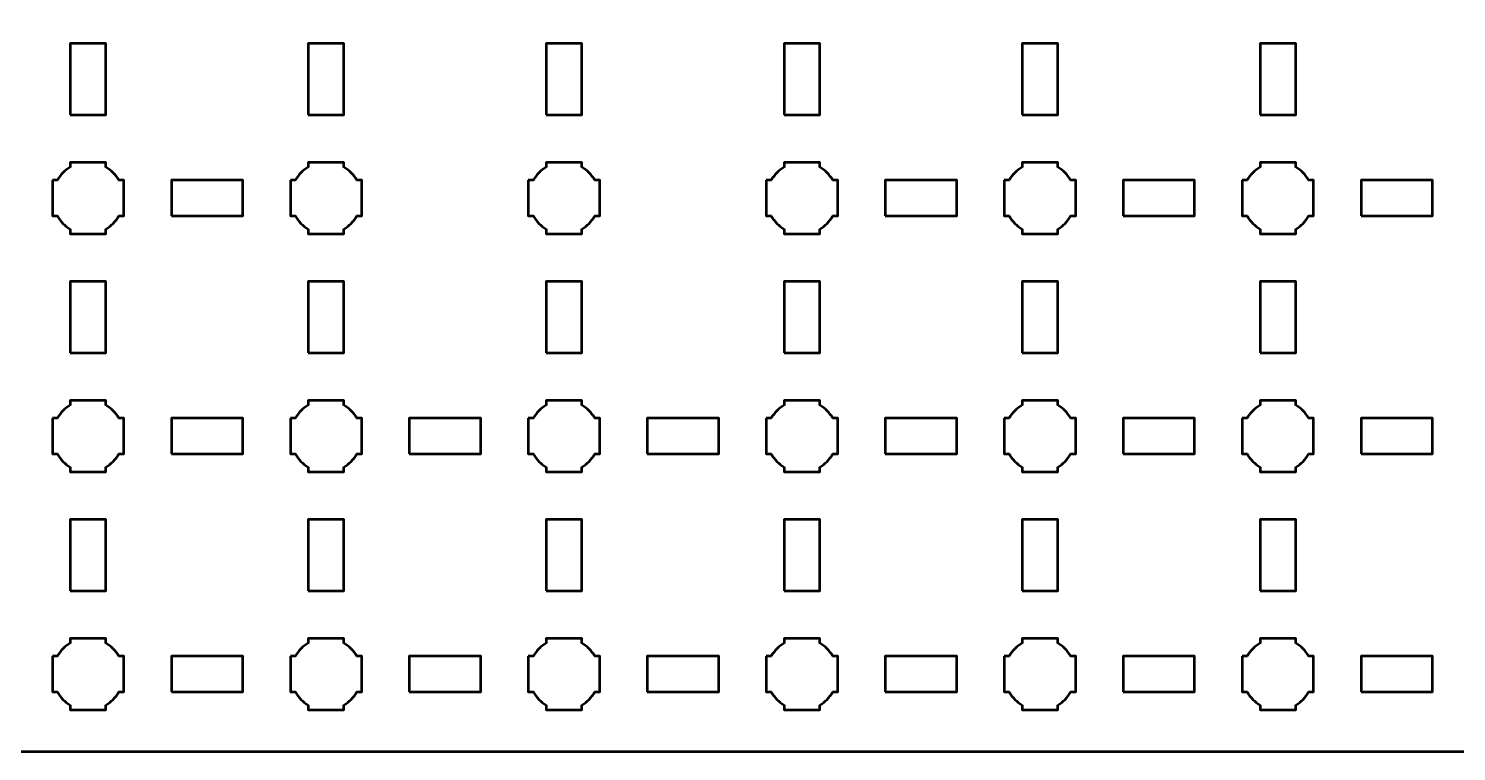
# Model space of a CAD drawing. Header units: centimetres. Extents: x -35.1 to 14.2, y -39.5 to 9.8.
# Drawn here: x -23 to -11, y -39.5 to -33.42 of the extents above; entities that cross this region are included whole.
import ezdxf

# ---------------------------------------------------------------- set-up
doc = ezdxf.new("R2010")
doc.units = ezdxf.units.CM
doc.header["$MEASUREMENT"] = 0
doc.layers.add('Layer 1', color=7, linetype='Continuous')

msp = doc.modelspace()

# ---------------------------------------------------------------- linework, layer by layer
at = {"layer": 'Layer 1', "color": 250, "lineweight": 53}
for points in [[(-22.65, -34.15), (-22.35, -34.15), (-22.35, -33.55), (-22.65, -33.55), (-22.65, -34.15)], [(-20.65, -34.15), (-20.35, -34.15), (-20.35, -33.55), (-20.65, -33.55), (-20.65, -34.15)], [(-18.65, -34.15), (-18.35, -34.15), (-18.35, -33.55), (-18.65, -33.55), (-18.65, -34.15)], [(-16.65, -34.15), (-16.35, -34.15), (-16.35, -33.55), (-16.65, -33.55), (-16.65, -34.15)], [(-14.65, -34.15), (-14.35, -34.15), (-14.35, -33.55), (-14.65, -33.55), (-14.65, -34.15)], [(-12.65, -34.15), (-12.35, -34.15), (-12.35, -33.55), (-12.65, -33.55), (-12.65, -34.15)], [(-21.8, -35), (-21.2, -35), (-21.2, -34.7), (-21.8, -34.7), (-21.8, -35)], [(-15.8, -35), (-15.2, -35), (-15.2, -34.7), (-15.8, -34.7), (-15.8, -35)], [(-13.8, -35), (-13.2, -35), (-13.2, -34.7), (-13.8, -34.7), (-13.8, -35)], [(-11.8, -35), (-11.2, -35), (-11.2, -34.7), (-11.8, -34.7), (-11.8, -35)], [(-22.65, -36.15), (-22.35, -36.15), (-22.35, -35.55), (-22.65, -35.55), (-22.65, -36.15)], [(-20.65, -36.15), (-20.35, -36.15), (-20.35, -35.55), (-20.65, -35.55), (-20.65, -36.15)], [(-18.65, -36.15), (-18.35, -36.15), (-18.35, -35.55), (-18.65, -35.55), (-18.65, -36.15)], [(-16.65, -36.15), (-16.35, -36.15), (-16.35, -35.55), (-16.65, -35.55), (-16.65, -36.15)], [(-14.65, -36.15), (-14.35, -36.15), (-14.35, -35.55), (-14.65, -35.55), (-14.65, -36.15)], [(-12.65, -36.15), (-12.35, -36.15), (-12.35, -35.55), (-12.65, -35.55), (-12.65, -36.15)], [(-21.8, -37), (-21.2, -37), (-21.2, -36.7), (-21.8, -36.7), (-21.8, -37)], [(-19.8, -37), (-19.2, -37), (-19.2, -36.7), (-19.8, -36.7), (-19.8, -37)], [(-17.8, -37), (-17.2, -37), (-17.2, -36.7), (-17.8, -36.7), (-17.8, -37)], [(-15.8, -37), (-15.2, -37), (-15.2, -36.7), (-15.8, -36.7), (-15.8, -37)], [(-13.8, -37), (-13.2, -37), (-13.2, -36.7), (-13.8, -36.7), (-13.8, -37)], [(-11.8, -37), (-11.2, -37), (-11.2, -36.7), (-11.8, -36.7), (-11.8, -37)], [(-22.65, -38.15), (-22.35, -38.15), (-22.35, -37.55), (-22.65, -37.55), (-22.65, -38.15)], [(-20.65, -38.15), (-20.35, -38.15), (-20.35, -37.55), (-20.65, -37.55), (-20.65, -38.15)], [(-18.65, -38.15), (-18.35, -38.15), (-18.35, -37.55), (-18.65, -37.55), (-18.65, -38.15)], [(-16.65, -38.15), (-16.35, -38.15), (-16.35, -37.55), (-16.65, -37.55), (-16.65, -38.15)], [(-14.65, -38.15), (-14.35, -38.15), (-14.35, -37.55), (-14.65, -37.55), (-14.65, -38.15)], [(-12.65, -38.15), (-12.35, -38.15), (-12.35, -37.55), (-12.65, -37.55), (-12.65, -38.15)], [(-21.8, -39), (-21.2, -39), (-21.2, -38.7), (-21.8, -38.7), (-21.8, -39)], [(-19.8, -39), (-19.2, -39), (-19.2, -38.7), (-19.8, -38.7), (-19.8, -39)], [(-17.8, -39), (-17.2, -39), (-17.2, -38.7), (-17.8, -38.7), (-17.8, -39)], [(-15.8, -39), (-15.2, -39), (-15.2, -38.7), (-15.8, -38.7), (-15.8, -39)], [(-13.8, -39), (-13.2, -39), (-13.2, -38.7), (-13.8, -38.7), (-13.8, -39)], [(-11.8, -39), (-11.2, -39), (-11.2, -38.7), (-11.8, -38.7), (-11.8, -39)]]:
    msp.add_lwpolyline(points, close=True, dxfattribs=at)
msp.add_open_spline([(-35.15, -39), (-35.15, -39), (-35.15, 9.3), (-35.15, 9.3), (-35.15, 9.3), (-35.15, 9.57609), (-34.92609, 9.8), (-34.65, 9.8), (-34.65, 9.8), (-34.65, 9.8), (13.65, 9.8), (13.65, 9.8), (13.65, 9.8), (13.92609, 9.8), (14.15, 9.57609), (14.15, 9.3), (14.15, 9.3), (14.15, 9.3), (14.15, -39), (14.15, -39), (14.15, -39), (14.15, -39.27609), (13.92609, -39.5), (13.65, -39.5), (13.65, -39.5), (13.65, -39.5), (-34.65, -39.5), (-34.65, -39.5), (-34.65, -39.5), (-34.92609, -39.5), (-35.15, -39.27609), (-35.15, -39)], degree=3, knots=[0, 0, 0, 0, 0.125, 0.125, 0.125, 0.125, 0.25, 0.25, 0.25, 0.25, 0.375, 0.375, 0.375, 0.375, 0.5, 0.5, 0.5, 0.5, 0.625, 0.625, 0.625, 0.625, 0.75, 0.75, 0.75, 0.75, 0.875, 0.875, 0.875, 0.875, 1, 1, 1, 1], dxfattribs=at)
at = {"layer": 'Layer 1', "lineweight": 53}
for points in [[(-22.8, -34.7), (-22.8, -34.7), (-22.75985, -34.7), (-22.75985, -34.7), (-22.75985, -34.7), (-22.7335, -34.65447), (-22.69553, -34.6165), (-22.65, -34.59015), (-22.65, -34.59015), (-22.65, -34.59015), (-22.65, -34.55), (-22.65, -34.55), (-22.65, -34.55), (-22.65, -34.55), (-22.5, -34.55), (-22.5, -34.55), (-22.5, -34.55), (-22.5, -34.55), (-22.35, -34.55), (-22.35, -34.55), (-22.35, -34.55), (-22.35, -34.55), (-22.35, -34.59015), (-22.35, -34.59015), (-22.35, -34.59015), (-22.30447, -34.6165), (-22.2665, -34.65447), (-22.24015, -34.7), (-22.24015, -34.7), (-22.24015, -34.7), (-22.2, -34.7), (-22.2, -34.7), (-22.2, -34.7), (-22.2, -34.7), (-22.2, -34.85), (-22.2, -34.85), (-22.2, -34.85), (-22.2, -34.85), (-22.2, -35), (-22.2, -35), (-22.2, -35), (-22.2, -35), (-22.24015, -35), (-22.24015, -35), (-22.24015, -35), (-22.2665, -35.04553), (-22.30447, -35.0835), (-22.35, -35.10985), (-22.35, -35.10985), (-22.35, -35.10985), (-22.35, -35.15), (-22.35, -35.15), (-22.35, -35.15), (-22.35, -35.15), (-22.5, -35.15), (-22.5, -35.15), (-22.5, -35.15), (-22.5, -35.15), (-22.65, -35.15), (-22.65, -35.15), (-22.65, -35.15), (-22.65, -35.15), (-22.65, -35.10985), (-22.65, -35.10985), (-22.65, -35.10985), (-22.69553, -35.0835), (-22.7335, -35.04553), (-22.75985, -35), (-22.75985, -35), (-22.75985, -35), (-22.8, -35), (-22.8, -35), (-22.8, -35), (-22.8, -35), (-22.8, -34.85), (-22.8, -34.85), (-22.8, -34.85), (-22.8, -34.85), (-22.8, -34.7), (-22.8, -34.7)], [(-20.8, -34.7), (-20.8, -34.7), (-20.75985, -34.7), (-20.75985, -34.7), (-20.75985, -34.7), (-20.7335, -34.65447), (-20.69553, -34.6165), (-20.65, -34.59015), (-20.65, -34.59015), (-20.65, -34.59015), (-20.65, -34.55), (-20.65, -34.55), (-20.65, -34.55), (-20.65, -34.55), (-20.5, -34.55), (-20.5, -34.55), (-20.5, -34.55), (-20.5, -34.55), (-20.35, -34.55), (-20.35, -34.55), (-20.35, -34.55), (-20.35, -34.55), (-20.35, -34.59015), (-20.35, -34.59015), (-20.35, -34.59015), (-20.30447, -34.6165), (-20.2665, -34.65447), (-20.24015, -34.7), (-20.24015, -34.7), (-20.24015, -34.7), (-20.2, -34.7), (-20.2, -34.7), (-20.2, -34.7), (-20.2, -34.7), (-20.2, -34.85), (-20.2, -34.85), (-20.2, -34.85), (-20.2, -34.85), (-20.2, -35), (-20.2, -35), (-20.2, -35), (-20.2, -35), (-20.24015, -35), (-20.24015, -35), (-20.24015, -35), (-20.2665, -35.04553), (-20.30447, -35.0835), (-20.35, -35.10985), (-20.35, -35.10985), (-20.35, -35.10985), (-20.35, -35.15), (-20.35, -35.15), (-20.35, -35.15), (-20.35, -35.15), (-20.5, -35.15), (-20.5, -35.15), (-20.5, -35.15), (-20.5, -35.15), (-20.65, -35.15), (-20.65, -35.15), (-20.65, -35.15), (-20.65, -35.15), (-20.65, -35.10985), (-20.65, -35.10985), (-20.65, -35.10985), (-20.69553, -35.0835), (-20.7335, -35.04553), (-20.75985, -35), (-20.75985, -35), (-20.75985, -35), (-20.8, -35), (-20.8, -35), (-20.8, -35), (-20.8, -35), (-20.8, -34.85), (-20.8, -34.85), (-20.8, -34.85), (-20.8, -34.85), (-20.8, -34.7), (-20.8, -34.7)], [(-18.8, -34.7), (-18.8, -34.7), (-18.75985, -34.7), (-18.75985, -34.7), (-18.75985, -34.7), (-18.7335, -34.65447), (-18.69553, -34.6165), (-18.65, -34.59015), (-18.65, -34.59015), (-18.65, -34.59015), (-18.65, -34.55), (-18.65, -34.55), (-18.65, -34.55), (-18.65, -34.55), (-18.5, -34.55), (-18.5, -34.55), (-18.5, -34.55), (-18.5, -34.55), (-18.35, -34.55), (-18.35, -34.55), (-18.35, -34.55), (-18.35, -34.55), (-18.35, -34.59015), (-18.35, -34.59015), (-18.35, -34.59015), (-18.30447, -34.6165), (-18.2665, -34.65447), (-18.24015, -34.7), (-18.24015, -34.7), (-18.24015, -34.7), (-18.2, -34.7), (-18.2, -34.7), (-18.2, -34.7), (-18.2, -34.7), (-18.2, -34.85), (-18.2, -34.85), (-18.2, -34.85), (-18.2, -34.85), (-18.2, -35), (-18.2, -35), (-18.2, -35), (-18.2, -35), (-18.24015, -35), (-18.24015, -35), (-18.24015, -35), (-18.2665, -35.04553), (-18.30447, -35.0835), (-18.35, -35.10985), (-18.35, -35.10985), (-18.35, -35.10985), (-18.35, -35.15), (-18.35, -35.15), (-18.35, -35.15), (-18.35, -35.15), (-18.5, -35.15), (-18.5, -35.15), (-18.5, -35.15), (-18.5, -35.15), (-18.65, -35.15), (-18.65, -35.15), (-18.65, -35.15), (-18.65, -35.15), (-18.65, -35.10985), (-18.65, -35.10985), (-18.65, -35.10985), (-18.69553, -35.0835), (-18.7335, -35.04553), (-18.75985, -35), (-18.75985, -35), (-18.75985, -35), (-18.8, -35), (-18.8, -35), (-18.8, -35), (-18.8, -35), (-18.8, -34.85), (-18.8, -34.85), (-18.8, -34.85), (-18.8, -34.85), (-18.8, -34.7), (-18.8, -34.7)], [(-16.8, -34.7), (-16.8, -34.7), (-16.75985, -34.7), (-16.75985, -34.7), (-16.75985, -34.7), (-16.7335, -34.65447), (-16.69553, -34.6165), (-16.65, -34.59015), (-16.65, -34.59015), (-16.65, -34.59015), (-16.65, -34.55), (-16.65, -34.55), (-16.65, -34.55), (-16.65, -34.55), (-16.5, -34.55), (-16.5, -34.55), (-16.5, -34.55), (-16.5, -34.55), (-16.35, -34.55), (-16.35, -34.55), (-16.35, -34.55), (-16.35, -34.55), (-16.35, -34.59015), (-16.35, -34.59015), (-16.35, -34.59015), (-16.30447, -34.6165), (-16.2665, -34.65447), (-16.24015, -34.7), (-16.24015, -34.7), (-16.24015, -34.7), (-16.2, -34.7), (-16.2, -34.7), (-16.2, -34.7), (-16.2, -34.7), (-16.2, -34.85), (-16.2, -34.85), (-16.2, -34.85), (-16.2, -34.85), (-16.2, -35), (-16.2, -35), (-16.2, -35), (-16.2, -35), (-16.24015, -35), (-16.24015, -35), (-16.24015, -35), (-16.2665, -35.04553), (-16.30447, -35.0835), (-16.35, -35.10985), (-16.35, -35.10985), (-16.35, -35.10985), (-16.35, -35.15), (-16.35, -35.15), (-16.35, -35.15), (-16.35, -35.15), (-16.5, -35.15), (-16.5, -35.15), (-16.5, -35.15), (-16.5, -35.15), (-16.65, -35.15), (-16.65, -35.15), (-16.65, -35.15), (-16.65, -35.15), (-16.65, -35.10985), (-16.65, -35.10985), (-16.65, -35.10985), (-16.69553, -35.0835), (-16.7335, -35.04553), (-16.75985, -35), (-16.75985, -35), (-16.75985, -35), (-16.8, -35), (-16.8, -35), (-16.8, -35), (-16.8, -35), (-16.8, -34.85), (-16.8, -34.85), (-16.8, -34.85), (-16.8, -34.85), (-16.8, -34.7), (-16.8, -34.7)], [(-14.8, -34.7), (-14.8, -34.7), (-14.75985, -34.7), (-14.75985, -34.7), (-14.75985, -34.7), (-14.7335, -34.65447), (-14.69553, -34.6165), (-14.65, -34.59015), (-14.65, -34.59015), (-14.65, -34.59015), (-14.65, -34.55), (-14.65, -34.55), (-14.65, -34.55), (-14.65, -34.55), (-14.5, -34.55), (-14.5, -34.55), (-14.5, -34.55), (-14.5, -34.55), (-14.35, -34.55), (-14.35, -34.55), (-14.35, -34.55), (-14.35, -34.55), (-14.35, -34.59015), (-14.35, -34.59015), (-14.35, -34.59015), (-14.30447, -34.6165), (-14.2665, -34.65447), (-14.24015, -34.7), (-14.24015, -34.7), (-14.24015, -34.7), (-14.2, -34.7), (-14.2, -34.7), (-14.2, -34.7), (-14.2, -34.7), (-14.2, -34.85), (-14.2, -34.85), (-14.2, -34.85), (-14.2, -34.85), (-14.2, -35), (-14.2, -35), (-14.2, -35), (-14.2, -35), (-14.24015, -35), (-14.24015, -35), (-14.24015, -35), (-14.2665, -35.04553), (-14.30447, -35.0835), (-14.35, -35.10985), (-14.35, -35.10985), (-14.35, -35.10985), (-14.35, -35.15), (-14.35, -35.15), (-14.35, -35.15), (-14.35, -35.15), (-14.5, -35.15), (-14.5, -35.15), (-14.5, -35.15), (-14.5, -35.15), (-14.65, -35.15), (-14.65, -35.15), (-14.65, -35.15), (-14.65, -35.15), (-14.65, -35.10985), (-14.65, -35.10985), (-14.65, -35.10985), (-14.69553, -35.0835), (-14.7335, -35.04553), (-14.75985, -35), (-14.75985, -35), (-14.75985, -35), (-14.8, -35), (-14.8, -35), (-14.8, -35), (-14.8, -35), (-14.8, -34.85), (-14.8, -34.85), (-14.8, -34.85), (-14.8, -34.85), (-14.8, -34.7), (-14.8, -34.7)], [(-12.8, -34.7), (-12.8, -34.7), (-12.75985, -34.7), (-12.75985, -34.7), (-12.75985, -34.7), (-12.7335, -34.65447), (-12.69553, -34.6165), (-12.65, -34.59015), (-12.65, -34.59015), (-12.65, -34.59015), (-12.65, -34.55), (-12.65, -34.55), (-12.65, -34.55), (-12.65, -34.55), (-12.5, -34.55), (-12.5, -34.55), (-12.5, -34.55), (-12.5, -34.55), (-12.35, -34.55), (-12.35, -34.55), (-12.35, -34.55), (-12.35, -34.55), (-12.35, -34.59015), (-12.35, -34.59015), (-12.35, -34.59015), (-12.30447, -34.6165), (-12.2665, -34.65447), (-12.24015, -34.7), (-12.24015, -34.7), (-12.24015, -34.7), (-12.2, -34.7), (-12.2, -34.7), (-12.2, -34.7), (-12.2, -34.7), (-12.2, -34.85), (-12.2, -34.85), (-12.2, -34.85), (-12.2, -34.85), (-12.2, -35), (-12.2, -35), (-12.2, -35), (-12.2, -35), (-12.24015, -35), (-12.24015, -35), (-12.24015, -35), (-12.2665, -35.04553), (-12.30447, -35.0835), (-12.35, -35.10985), (-12.35, -35.10985), (-12.35, -35.10985), (-12.35, -35.15), (-12.35, -35.15), (-12.35, -35.15), (-12.35, -35.15), (-12.5, -35.15), (-12.5, -35.15), (-12.5, -35.15), (-12.5, -35.15), (-12.65, -35.15), (-12.65, -35.15), (-12.65, -35.15), (-12.65, -35.15), (-12.65, -35.10985), (-12.65, -35.10985), (-12.65, -35.10985), (-12.69553, -35.0835), (-12.7335, -35.04553), (-12.75985, -35), (-12.75985, -35), (-12.75985, -35), (-12.8, -35), (-12.8, -35), (-12.8, -35), (-12.8, -35), (-12.8, -34.85), (-12.8, -34.85), (-12.8, -34.85), (-12.8, -34.85), (-12.8, -34.7), (-12.8, -34.7)], [(-22.8, -36.7), (-22.8, -36.7), (-22.75985, -36.7), (-22.75985, -36.7), (-22.75985, -36.7), (-22.7335, -36.65447), (-22.69553, -36.6165), (-22.65, -36.59015), (-22.65, -36.59015), (-22.65, -36.59015), (-22.65, -36.55), (-22.65, -36.55), (-22.65, -36.55), (-22.65, -36.55), (-22.5, -36.55), (-22.5, -36.55), (-22.5, -36.55), (-22.5, -36.55), (-22.35, -36.55), (-22.35, -36.55), (-22.35, -36.55), (-22.35, -36.55), (-22.35, -36.59015), (-22.35, -36.59015), (-22.35, -36.59015), (-22.30447, -36.6165), (-22.2665, -36.65447), (-22.24015, -36.7), (-22.24015, -36.7), (-22.24015, -36.7), (-22.2, -36.7), (-22.2, -36.7), (-22.2, -36.7), (-22.2, -36.7), (-22.2, -36.85), (-22.2, -36.85), (-22.2, -36.85), (-22.2, -36.85), (-22.2, -37), (-22.2, -37), (-22.2, -37), (-22.2, -37), (-22.24015, -37), (-22.24015, -37), (-22.24015, -37), (-22.2665, -37.04553), (-22.30447, -37.0835), (-22.35, -37.10985), (-22.35, -37.10985), (-22.35, -37.10985), (-22.35, -37.15), (-22.35, -37.15), (-22.35, -37.15), (-22.35, -37.15), (-22.5, -37.15), (-22.5, -37.15), (-22.5, -37.15), (-22.5, -37.15), (-22.65, -37.15), (-22.65, -37.15), (-22.65, -37.15), (-22.65, -37.15), (-22.65, -37.10985), (-22.65, -37.10985), (-22.65, -37.10985), (-22.69553, -37.0835), (-22.7335, -37.04553), (-22.75985, -37), (-22.75985, -37), (-22.75985, -37), (-22.8, -37), (-22.8, -37), (-22.8, -37), (-22.8, -37), (-22.8, -36.85), (-22.8, -36.85), (-22.8, -36.85), (-22.8, -36.85), (-22.8, -36.7), (-22.8, -36.7)], [(-20.8, -36.7), (-20.8, -36.7), (-20.75985, -36.7), (-20.75985, -36.7), (-20.75985, -36.7), (-20.7335, -36.65447), (-20.69553, -36.6165), (-20.65, -36.59015), (-20.65, -36.59015), (-20.65, -36.59015), (-20.65, -36.55), (-20.65, -36.55), (-20.65, -36.55), (-20.65, -36.55), (-20.5, -36.55), (-20.5, -36.55), (-20.5, -36.55), (-20.5, -36.55), (-20.35, -36.55), (-20.35, -36.55), (-20.35, -36.55), (-20.35, -36.55), (-20.35, -36.59015), (-20.35, -36.59015), (-20.35, -36.59015), (-20.30447, -36.6165), (-20.2665, -36.65447), (-20.24015, -36.7), (-20.24015, -36.7), (-20.24015, -36.7), (-20.2, -36.7), (-20.2, -36.7), (-20.2, -36.7), (-20.2, -36.7), (-20.2, -36.85), (-20.2, -36.85), (-20.2, -36.85), (-20.2, -36.85), (-20.2, -37), (-20.2, -37), (-20.2, -37), (-20.2, -37), (-20.24015, -37), (-20.24015, -37), (-20.24015, -37), (-20.2665, -37.04553), (-20.30447, -37.0835), (-20.35, -37.10985), (-20.35, -37.10985), (-20.35, -37.10985), (-20.35, -37.15), (-20.35, -37.15), (-20.35, -37.15), (-20.35, -37.15), (-20.5, -37.15), (-20.5, -37.15), (-20.5, -37.15), (-20.5, -37.15), (-20.65, -37.15), (-20.65, -37.15), (-20.65, -37.15), (-20.65, -37.15), (-20.65, -37.10985), (-20.65, -37.10985), (-20.65, -37.10985), (-20.69553, -37.0835), (-20.7335, -37.04553), (-20.75985, -37), (-20.75985, -37), (-20.75985, -37), (-20.8, -37), (-20.8, -37), (-20.8, -37), (-20.8, -37), (-20.8, -36.85), (-20.8, -36.85), (-20.8, -36.85), (-20.8, -36.85), (-20.8, -36.7), (-20.8, -36.7)], [(-18.8, -36.7), (-18.8, -36.7), (-18.75985, -36.7), (-18.75985, -36.7), (-18.75985, -36.7), (-18.7335, -36.65447), (-18.69553, -36.6165), (-18.65, -36.59015), (-18.65, -36.59015), (-18.65, -36.59015), (-18.65, -36.55), (-18.65, -36.55), (-18.65, -36.55), (-18.65, -36.55), (-18.5, -36.55), (-18.5, -36.55), (-18.5, -36.55), (-18.5, -36.55), (-18.35, -36.55), (-18.35, -36.55), (-18.35, -36.55), (-18.35, -36.55), (-18.35, -36.59015), (-18.35, -36.59015), (-18.35, -36.59015), (-18.30447, -36.6165), (-18.2665, -36.65447), (-18.24015, -36.7), (-18.24015, -36.7), (-18.24015, -36.7), (-18.2, -36.7), (-18.2, -36.7), (-18.2, -36.7), (-18.2, -36.7), (-18.2, -36.85), (-18.2, -36.85), (-18.2, -36.85), (-18.2, -36.85), (-18.2, -37), (-18.2, -37), (-18.2, -37), (-18.2, -37), (-18.24015, -37), (-18.24015, -37), (-18.24015, -37), (-18.2665, -37.04553), (-18.30447, -37.0835), (-18.35, -37.10985), (-18.35, -37.10985), (-18.35, -37.10985), (-18.35, -37.15), (-18.35, -37.15), (-18.35, -37.15), (-18.35, -37.15), (-18.5, -37.15), (-18.5, -37.15), (-18.5, -37.15), (-18.5, -37.15), (-18.65, -37.15), (-18.65, -37.15), (-18.65, -37.15), (-18.65, -37.15), (-18.65, -37.10985), (-18.65, -37.10985), (-18.65, -37.10985), (-18.69553, -37.0835), (-18.7335, -37.04553), (-18.75985, -37), (-18.75985, -37), (-18.75985, -37), (-18.8, -37), (-18.8, -37), (-18.8, -37), (-18.8, -37), (-18.8, -36.85), (-18.8, -36.85), (-18.8, -36.85), (-18.8, -36.85), (-18.8, -36.7), (-18.8, -36.7)], [(-16.8, -36.7), (-16.8, -36.7), (-16.75985, -36.7), (-16.75985, -36.7), (-16.75985, -36.7), (-16.7335, -36.65447), (-16.69553, -36.6165), (-16.65, -36.59015), (-16.65, -36.59015), (-16.65, -36.59015), (-16.65, -36.55), (-16.65, -36.55), (-16.65, -36.55), (-16.65, -36.55), (-16.5, -36.55), (-16.5, -36.55), (-16.5, -36.55), (-16.5, -36.55), (-16.35, -36.55), (-16.35, -36.55), (-16.35, -36.55), (-16.35, -36.55), (-16.35, -36.59015), (-16.35, -36.59015), (-16.35, -36.59015), (-16.30447, -36.6165), (-16.2665, -36.65447), (-16.24015, -36.7), (-16.24015, -36.7), (-16.24015, -36.7), (-16.2, -36.7), (-16.2, -36.7), (-16.2, -36.7), (-16.2, -36.7), (-16.2, -36.85), (-16.2, -36.85), (-16.2, -36.85), (-16.2, -36.85), (-16.2, -37), (-16.2, -37), (-16.2, -37), (-16.2, -37), (-16.24015, -37), (-16.24015, -37), (-16.24015, -37), (-16.2665, -37.04553), (-16.30447, -37.0835), (-16.35, -37.10985), (-16.35, -37.10985), (-16.35, -37.10985), (-16.35, -37.15), (-16.35, -37.15), (-16.35, -37.15), (-16.35, -37.15), (-16.5, -37.15), (-16.5, -37.15), (-16.5, -37.15), (-16.5, -37.15), (-16.65, -37.15), (-16.65, -37.15), (-16.65, -37.15), (-16.65, -37.15), (-16.65, -37.10985), (-16.65, -37.10985), (-16.65, -37.10985), (-16.69553, -37.0835), (-16.7335, -37.04553), (-16.75985, -37), (-16.75985, -37), (-16.75985, -37), (-16.8, -37), (-16.8, -37), (-16.8, -37), (-16.8, -37), (-16.8, -36.85), (-16.8, -36.85), (-16.8, -36.85), (-16.8, -36.85), (-16.8, -36.7), (-16.8, -36.7)], [(-14.8, -36.7), (-14.8, -36.7), (-14.75985, -36.7), (-14.75985, -36.7), (-14.75985, -36.7), (-14.7335, -36.65447), (-14.69553, -36.6165), (-14.65, -36.59015), (-14.65, -36.59015), (-14.65, -36.59015), (-14.65, -36.55), (-14.65, -36.55), (-14.65, -36.55), (-14.65, -36.55), (-14.5, -36.55), (-14.5, -36.55), (-14.5, -36.55), (-14.5, -36.55), (-14.35, -36.55), (-14.35, -36.55), (-14.35, -36.55), (-14.35, -36.55), (-14.35, -36.59015), (-14.35, -36.59015), (-14.35, -36.59015), (-14.30447, -36.6165), (-14.2665, -36.65447), (-14.24015, -36.7), (-14.24015, -36.7), (-14.24015, -36.7), (-14.2, -36.7), (-14.2, -36.7), (-14.2, -36.7), (-14.2, -36.7), (-14.2, -36.85), (-14.2, -36.85), (-14.2, -36.85), (-14.2, -36.85), (-14.2, -37), (-14.2, -37), (-14.2, -37), (-14.2, -37), (-14.24015, -37), (-14.24015, -37), (-14.24015, -37), (-14.2665, -37.04553), (-14.30447, -37.0835), (-14.35, -37.10985), (-14.35, -37.10985), (-14.35, -37.10985), (-14.35, -37.15), (-14.35, -37.15), (-14.35, -37.15), (-14.35, -37.15), (-14.5, -37.15), (-14.5, -37.15), (-14.5, -37.15), (-14.5, -37.15), (-14.65, -37.15), (-14.65, -37.15), (-14.65, -37.15), (-14.65, -37.15), (-14.65, -37.10985), (-14.65, -37.10985), (-14.65, -37.10985), (-14.69553, -37.0835), (-14.7335, -37.04553), (-14.75985, -37), (-14.75985, -37), (-14.75985, -37), (-14.8, -37), (-14.8, -37), (-14.8, -37), (-14.8, -37), (-14.8, -36.85), (-14.8, -36.85), (-14.8, -36.85), (-14.8, -36.85), (-14.8, -36.7), (-14.8, -36.7)], [(-12.8, -36.7), (-12.8, -36.7), (-12.75985, -36.7), (-12.75985, -36.7), (-12.75985, -36.7), (-12.7335, -36.65447), (-12.69553, -36.6165), (-12.65, -36.59015), (-12.65, -36.59015), (-12.65, -36.59015), (-12.65, -36.55), (-12.65, -36.55), (-12.65, -36.55), (-12.65, -36.55), (-12.5, -36.55), (-12.5, -36.55), (-12.5, -36.55), (-12.5, -36.55), (-12.35, -36.55), (-12.35, -36.55), (-12.35, -36.55), (-12.35, -36.55), (-12.35, -36.59015), (-12.35, -36.59015), (-12.35, -36.59015), (-12.30447, -36.6165), (-12.2665, -36.65447), (-12.24015, -36.7), (-12.24015, -36.7), (-12.24015, -36.7), (-12.2, -36.7), (-12.2, -36.7), (-12.2, -36.7), (-12.2, -36.7), (-12.2, -36.85), (-12.2, -36.85), (-12.2, -36.85), (-12.2, -36.85), (-12.2, -37), (-12.2, -37), (-12.2, -37), (-12.2, -37), (-12.24015, -37), (-12.24015, -37), (-12.24015, -37), (-12.2665, -37.04553), (-12.30447, -37.0835), (-12.35, -37.10985), (-12.35, -37.10985), (-12.35, -37.10985), (-12.35, -37.15), (-12.35, -37.15), (-12.35, -37.15), (-12.35, -37.15), (-12.5, -37.15), (-12.5, -37.15), (-12.5, -37.15), (-12.5, -37.15), (-12.65, -37.15), (-12.65, -37.15), (-12.65, -37.15), (-12.65, -37.15), (-12.65, -37.10985), (-12.65, -37.10985), (-12.65, -37.10985), (-12.69553, -37.0835), (-12.7335, -37.04553), (-12.75985, -37), (-12.75985, -37), (-12.75985, -37), (-12.8, -37), (-12.8, -37), (-12.8, -37), (-12.8, -37), (-12.8, -36.85), (-12.8, -36.85), (-12.8, -36.85), (-12.8, -36.85), (-12.8, -36.7), (-12.8, -36.7)], [(-22.8, -38.7), (-22.8, -38.7), (-22.75985, -38.7), (-22.75985, -38.7), (-22.75985, -38.7), (-22.7335, -38.65447), (-22.69553, -38.6165), (-22.65, -38.59015), (-22.65, -38.59015), (-22.65, -38.59015), (-22.65, -38.55), (-22.65, -38.55), (-22.65, -38.55), (-22.65, -38.55), (-22.5, -38.55), (-22.5, -38.55), (-22.5, -38.55), (-22.5, -38.55), (-22.35, -38.55), (-22.35, -38.55), (-22.35, -38.55), (-22.35, -38.55), (-22.35, -38.59015), (-22.35, -38.59015), (-22.35, -38.59015), (-22.30447, -38.6165), (-22.2665, -38.65447), (-22.24015, -38.7), (-22.24015, -38.7), (-22.24015, -38.7), (-22.2, -38.7), (-22.2, -38.7), (-22.2, -38.7), (-22.2, -38.7), (-22.2, -38.85), (-22.2, -38.85), (-22.2, -38.85), (-22.2, -38.85), (-22.2, -39), (-22.2, -39), (-22.2, -39), (-22.2, -39), (-22.24015, -39), (-22.24015, -39), (-22.24015, -39), (-22.2665, -39.04553), (-22.30447, -39.0835), (-22.35, -39.10985), (-22.35, -39.10985), (-22.35, -39.10985), (-22.35, -39.15), (-22.35, -39.15), (-22.35, -39.15), (-22.35, -39.15), (-22.5, -39.15), (-22.5, -39.15), (-22.5, -39.15), (-22.5, -39.15), (-22.65, -39.15), (-22.65, -39.15), (-22.65, -39.15), (-22.65, -39.15), (-22.65, -39.10985), (-22.65, -39.10985), (-22.65, -39.10985), (-22.69553, -39.0835), (-22.7335, -39.04553), (-22.75985, -39), (-22.75985, -39), (-22.75985, -39), (-22.8, -39), (-22.8, -39), (-22.8, -39), (-22.8, -39), (-22.8, -38.85), (-22.8, -38.85), (-22.8, -38.85), (-22.8, -38.85), (-22.8, -38.7), (-22.8, -38.7)], [(-20.8, -38.7), (-20.8, -38.7), (-20.75985, -38.7), (-20.75985, -38.7), (-20.75985, -38.7), (-20.7335, -38.65447), (-20.69553, -38.6165), (-20.65, -38.59015), (-20.65, -38.59015), (-20.65, -38.59015), (-20.65, -38.55), (-20.65, -38.55), (-20.65, -38.55), (-20.65, -38.55), (-20.5, -38.55), (-20.5, -38.55), (-20.5, -38.55), (-20.5, -38.55), (-20.35, -38.55), (-20.35, -38.55), (-20.35, -38.55), (-20.35, -38.55), (-20.35, -38.59015), (-20.35, -38.59015), (-20.35, -38.59015), (-20.30447, -38.6165), (-20.2665, -38.65447), (-20.24015, -38.7), (-20.24015, -38.7), (-20.24015, -38.7), (-20.2, -38.7), (-20.2, -38.7), (-20.2, -38.7), (-20.2, -38.7), (-20.2, -38.85), (-20.2, -38.85), (-20.2, -38.85), (-20.2, -38.85), (-20.2, -39), (-20.2, -39), (-20.2, -39), (-20.2, -39), (-20.24015, -39), (-20.24015, -39), (-20.24015, -39), (-20.2665, -39.04553), (-20.30447, -39.0835), (-20.35, -39.10985), (-20.35, -39.10985), (-20.35, -39.10985), (-20.35, -39.15), (-20.35, -39.15), (-20.35, -39.15), (-20.35, -39.15), (-20.5, -39.15), (-20.5, -39.15), (-20.5, -39.15), (-20.5, -39.15), (-20.65, -39.15), (-20.65, -39.15), (-20.65, -39.15), (-20.65, -39.15), (-20.65, -39.10985), (-20.65, -39.10985), (-20.65, -39.10985), (-20.69553, -39.0835), (-20.7335, -39.04553), (-20.75985, -39), (-20.75985, -39), (-20.75985, -39), (-20.8, -39), (-20.8, -39), (-20.8, -39), (-20.8, -39), (-20.8, -38.85), (-20.8, -38.85), (-20.8, -38.85), (-20.8, -38.85), (-20.8, -38.7), (-20.8, -38.7)], [(-18.8, -38.7), (-18.8, -38.7), (-18.75985, -38.7), (-18.75985, -38.7), (-18.75985, -38.7), (-18.7335, -38.65447), (-18.69553, -38.6165), (-18.65, -38.59015), (-18.65, -38.59015), (-18.65, -38.59015), (-18.65, -38.55), (-18.65, -38.55), (-18.65, -38.55), (-18.65, -38.55), (-18.5, -38.55), (-18.5, -38.55), (-18.5, -38.55), (-18.5, -38.55), (-18.35, -38.55), (-18.35, -38.55), (-18.35, -38.55), (-18.35, -38.55), (-18.35, -38.59015), (-18.35, -38.59015), (-18.35, -38.59015), (-18.30447, -38.6165), (-18.2665, -38.65447), (-18.24015, -38.7), (-18.24015, -38.7), (-18.24015, -38.7), (-18.2, -38.7), (-18.2, -38.7), (-18.2, -38.7), (-18.2, -38.7), (-18.2, -38.85), (-18.2, -38.85), (-18.2, -38.85), (-18.2, -38.85), (-18.2, -39), (-18.2, -39), (-18.2, -39), (-18.2, -39), (-18.24015, -39), (-18.24015, -39), (-18.24015, -39), (-18.2665, -39.04553), (-18.30447, -39.0835), (-18.35, -39.10985), (-18.35, -39.10985), (-18.35, -39.10985), (-18.35, -39.15), (-18.35, -39.15), (-18.35, -39.15), (-18.35, -39.15), (-18.5, -39.15), (-18.5, -39.15), (-18.5, -39.15), (-18.5, -39.15), (-18.65, -39.15), (-18.65, -39.15), (-18.65, -39.15), (-18.65, -39.15), (-18.65, -39.10985), (-18.65, -39.10985), (-18.65, -39.10985), (-18.69553, -39.0835), (-18.7335, -39.04553), (-18.75985, -39), (-18.75985, -39), (-18.75985, -39), (-18.8, -39), (-18.8, -39), (-18.8, -39), (-18.8, -39), (-18.8, -38.85), (-18.8, -38.85), (-18.8, -38.85), (-18.8, -38.85), (-18.8, -38.7), (-18.8, -38.7)], [(-16.8, -38.7), (-16.8, -38.7), (-16.75985, -38.7), (-16.75985, -38.7), (-16.75985, -38.7), (-16.7335, -38.65447), (-16.69553, -38.6165), (-16.65, -38.59015), (-16.65, -38.59015), (-16.65, -38.59015), (-16.65, -38.55), (-16.65, -38.55), (-16.65, -38.55), (-16.65, -38.55), (-16.5, -38.55), (-16.5, -38.55), (-16.5, -38.55), (-16.5, -38.55), (-16.35, -38.55), (-16.35, -38.55), (-16.35, -38.55), (-16.35, -38.55), (-16.35, -38.59015), (-16.35, -38.59015), (-16.35, -38.59015), (-16.30447, -38.6165), (-16.2665, -38.65447), (-16.24015, -38.7), (-16.24015, -38.7), (-16.24015, -38.7), (-16.2, -38.7), (-16.2, -38.7), (-16.2, -38.7), (-16.2, -38.7), (-16.2, -38.85), (-16.2, -38.85), (-16.2, -38.85), (-16.2, -38.85), (-16.2, -39), (-16.2, -39), (-16.2, -39), (-16.2, -39), (-16.24015, -39), (-16.24015, -39), (-16.24015, -39), (-16.2665, -39.04553), (-16.30447, -39.0835), (-16.35, -39.10985), (-16.35, -39.10985), (-16.35, -39.10985), (-16.35, -39.15), (-16.35, -39.15), (-16.35, -39.15), (-16.35, -39.15), (-16.5, -39.15), (-16.5, -39.15), (-16.5, -39.15), (-16.5, -39.15), (-16.65, -39.15), (-16.65, -39.15), (-16.65, -39.15), (-16.65, -39.15), (-16.65, -39.10985), (-16.65, -39.10985), (-16.65, -39.10985), (-16.69553, -39.0835), (-16.7335, -39.04553), (-16.75985, -39), (-16.75985, -39), (-16.75985, -39), (-16.8, -39), (-16.8, -39), (-16.8, -39), (-16.8, -39), (-16.8, -38.85), (-16.8, -38.85), (-16.8, -38.85), (-16.8, -38.85), (-16.8, -38.7), (-16.8, -38.7)], [(-14.8, -38.7), (-14.8, -38.7), (-14.75985, -38.7), (-14.75985, -38.7), (-14.75985, -38.7), (-14.7335, -38.65447), (-14.69553, -38.6165), (-14.65, -38.59015), (-14.65, -38.59015), (-14.65, -38.59015), (-14.65, -38.55), (-14.65, -38.55), (-14.65, -38.55), (-14.65, -38.55), (-14.5, -38.55), (-14.5, -38.55), (-14.5, -38.55), (-14.5, -38.55), (-14.35, -38.55), (-14.35, -38.55), (-14.35, -38.55), (-14.35, -38.55), (-14.35, -38.59015), (-14.35, -38.59015), (-14.35, -38.59015), (-14.30447, -38.6165), (-14.2665, -38.65447), (-14.24015, -38.7), (-14.24015, -38.7), (-14.24015, -38.7), (-14.2, -38.7), (-14.2, -38.7), (-14.2, -38.7), (-14.2, -38.7), (-14.2, -38.85), (-14.2, -38.85), (-14.2, -38.85), (-14.2, -38.85), (-14.2, -39), (-14.2, -39), (-14.2, -39), (-14.2, -39), (-14.24015, -39), (-14.24015, -39), (-14.24015, -39), (-14.2665, -39.04553), (-14.30447, -39.0835), (-14.35, -39.10985), (-14.35, -39.10985), (-14.35, -39.10985), (-14.35, -39.15), (-14.35, -39.15), (-14.35, -39.15), (-14.35, -39.15), (-14.5, -39.15), (-14.5, -39.15), (-14.5, -39.15), (-14.5, -39.15), (-14.65, -39.15), (-14.65, -39.15), (-14.65, -39.15), (-14.65, -39.15), (-14.65, -39.10985), (-14.65, -39.10985), (-14.65, -39.10985), (-14.69553, -39.0835), (-14.7335, -39.04553), (-14.75985, -39), (-14.75985, -39), (-14.75985, -39), (-14.8, -39), (-14.8, -39), (-14.8, -39), (-14.8, -39), (-14.8, -38.85), (-14.8, -38.85), (-14.8, -38.85), (-14.8, -38.85), (-14.8, -38.7), (-14.8, -38.7)], [(-12.8, -38.7), (-12.8, -38.7), (-12.75985, -38.7), (-12.75985, -38.7), (-12.75985, -38.7), (-12.7335, -38.65447), (-12.69553, -38.6165), (-12.65, -38.59015), (-12.65, -38.59015), (-12.65, -38.59015), (-12.65, -38.55), (-12.65, -38.55), (-12.65, -38.55), (-12.65, -38.55), (-12.5, -38.55), (-12.5, -38.55), (-12.5, -38.55), (-12.5, -38.55), (-12.35, -38.55), (-12.35, -38.55), (-12.35, -38.55), (-12.35, -38.55), (-12.35, -38.59015), (-12.35, -38.59015), (-12.35, -38.59015), (-12.30447, -38.6165), (-12.2665, -38.65447), (-12.24015, -38.7), (-12.24015, -38.7), (-12.24015, -38.7), (-12.2, -38.7), (-12.2, -38.7), (-12.2, -38.7), (-12.2, -38.7), (-12.2, -38.85), (-12.2, -38.85), (-12.2, -38.85), (-12.2, -38.85), (-12.2, -39), (-12.2, -39), (-12.2, -39), (-12.2, -39), (-12.24015, -39), (-12.24015, -39), (-12.24015, -39), (-12.2665, -39.04553), (-12.30447, -39.0835), (-12.35, -39.10985), (-12.35, -39.10985), (-12.35, -39.10985), (-12.35, -39.15), (-12.35, -39.15), (-12.35, -39.15), (-12.35, -39.15), (-12.5, -39.15), (-12.5, -39.15), (-12.5, -39.15), (-12.5, -39.15), (-12.65, -39.15), (-12.65, -39.15), (-12.65, -39.15), (-12.65, -39.15), (-12.65, -39.10985), (-12.65, -39.10985), (-12.65, -39.10985), (-12.69553, -39.0835), (-12.7335, -39.04553), (-12.75985, -39), (-12.75985, -39), (-12.75985, -39), (-12.8, -39), (-12.8, -39), (-12.8, -39), (-12.8, -39), (-12.8, -38.85), (-12.8, -38.85), (-12.8, -38.85), (-12.8, -38.85), (-12.8, -38.7), (-12.8, -38.7)]]:
    msp.add_open_spline(points, degree=3, knots=[0, 0, 0, 0, 0.05, 0.05, 0.05, 0.05, 0.1, 0.1, 0.1, 0.1, 0.15, 0.15, 0.15, 0.15, 0.2, 0.2, 0.2, 0.2, 0.25, 0.25, 0.25, 0.25, 0.3, 0.3, 0.3, 0.3, 0.35, 0.35, 0.35, 0.35, 0.4, 0.4, 0.4, 0.4, 0.45, 0.45, 0.45, 0.45, 0.5, 0.5, 0.5, 0.5, 0.55, 0.55, 0.55, 0.55, 0.6, 0.6, 0.6, 0.6, 0.65, 0.65, 0.65, 0.65, 0.7, 0.7, 0.7, 0.7, 0.75, 0.75, 0.75, 0.75, 0.8, 0.8, 0.8, 0.8, 0.85, 0.85, 0.85, 0.85, 0.9, 0.9, 0.9, 0.9, 0.95, 0.95, 0.95, 0.95, 1, 1, 1, 1], dxfattribs=at)

doc.saveas('drawing.dxf')
